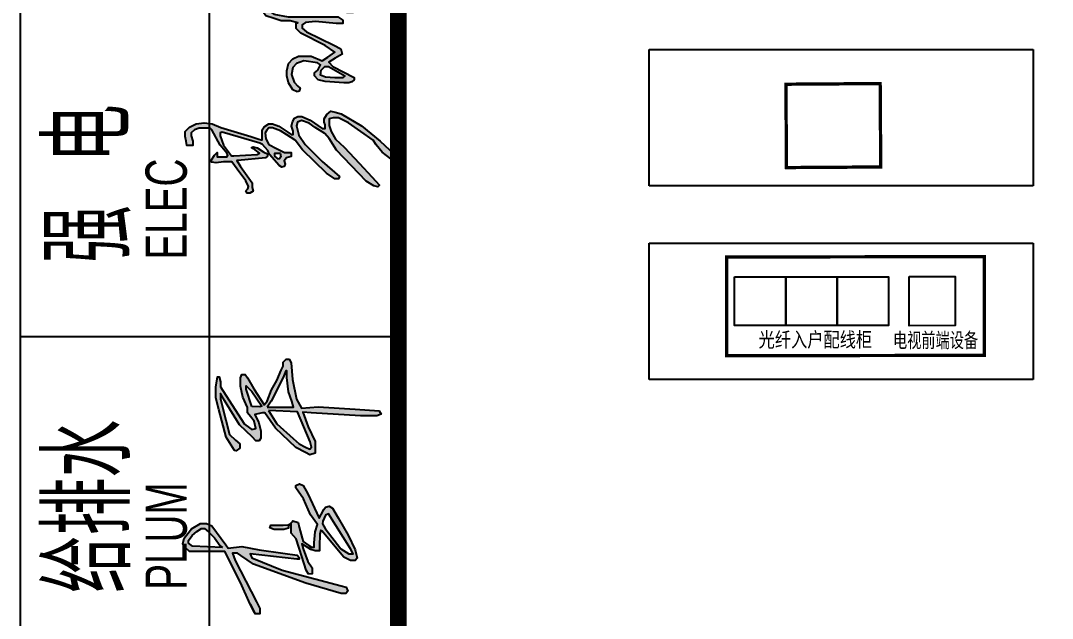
# Model space of a CAD drawing. Extents: x 36524853 to 36525459, y 2743936 to 2747542.
# Drawn here: x 36524897.66 to 36524919.52, y 2745576.15 to 2745588.82 of the extents above; entities that cross this region are included whole.
import ezdxf

# ---------------------------------------------------------------- set-up
doc = ezdxf.new("R2010")
doc.units = 0
doc.header["$LTSCALE"] = 1000
doc.header["$MEASUREMENT"] = 0
doc.linetypes.add('-1F$0$XREF-ARBOR$0$PHANTOM', pattern=[63.5, 31.75, -6.35, 6.35, -6.35, 6.35, -6.35])
for name, color, linetype in [('_0', 7, 'Continuous'), ('A0-11 图框-粗线', 16, 'Continuous'), ('A0-13 图框-细线', 7, 'Continuous'), ('A0-21 图框-不可改文字', 7, 'Continuous'), ('NT图签', 7, 'Continuous'), ('SIG_TEXT', 7, 'Continuous'), ('TK_图框', 7, 'Continuous'), ('WALL', 32, 'Continuous'), ('图层1', 7, 'Continuous'), ('电气规划', 7, 'Continuous')]:
    doc.layers.add(name, color=color, linetype=linetype)
doc.styles.add('SKED-宋体', font='XCSG', dxfattribs={"width": 0.7, "bigfont": 'HZTXT'})
doc.styles.add('黑体', font='simhei.ttf')

# ---------------------------------------------------------------- blocks, each defined once
blk = doc.blocks.new('liping')
at = {"layer": '图层1'}
h = blk.add_hatch(color=256, dxfattribs=at)
h.dxf.hatch_style = 1
h.paths.add_polyline_path([(-45.11, 14.87), (-54.23, 10.91), (-55.26, 10.14), (-58.14, 8.72), (-58.14, 6.9), (-55.94, 6.9), (-53.22, 8.29), (-35.93, 17.12), (-32.9, 18.21), (-32.9, 16.19), (-33.83, 14.83), (-37.51, 9.42), (-45.39, -12.31), (-49.78, -27.06), (-49.78, -29.06), (-48.69, -29.92), (-47.04, -29.19), (-46.47, -27.07), (-43.58, -16.13), (-39.94, -2.42), (-34.79, 10.13), (-33.21, 10.85), (-35.41, -8.62), (-35.41, -9.62), (-34.64, -9.62), (-33.67, -8.69), (-32.88, -2.8), (-31.54, 7.1), (-30.11, 14.35), (-30.76, 20.02), (-29.35, 21.06), (-21.42, 26.88), (-20.51, 29.13), (-20.51, 31.65), (-22.8, 35.33), (-26.62, 38.38), (-28.96, 38.91), (-30.3, 38.33), (-32.17, 36.24), (-32.17, 33.85), (-32.17, 26.74), (-32.17, 21.41)])
h.paths.add_polyline_path([(-30.5, 22.47), (-29.91, 34.95), (-28.66, 36.61), (-27.55, 36.61), (-25.56, 35.1), (-23.79, 33.11), (-22.65, 31.23), (-22.65, 29.94), (-23.94, 28.25), (-26.52, 25.78), (-29.87, 23.42)], flags=16)
h.paths.add_polyline_path([(-26.57, -10.81), (-21.97, -9.61), (-20.02, -9.1), (-19.34, -6.98), (-19.85, -6.66), (-20.62, -5.87), (-21.04, -4.91), (-21.18, -2.91), (-21.18, 0.45), (-21.18, 2.19), (-22.27, 2.73), (-23.03, 0.85), (-23.03, -3.2), (-22.52, -5.08), (-21.4, -5.08), (-20.67, -6.27), (-24.48, -6.27), (-26.91, -8.26), (-34.28, -10.61), (-40.05, -12.45), (-41.61, -13.51), (-41.54, -14.93), (-39.03, -14.93), (-36.35, -13.11), (-31.12, -11.21), (-29.04, -10.71), (-31.41, -14.38), (-31.91, -16.22), (-31.91, -17.99), (-30.14, -17.99), (-24.85, -18.25), (-23.26, -18.59), (-23.63, -18.98), (-34.58, -28.2), (-35.89, -31.04), (-35.89, -32.86), (-34.93, -33.79), (-31.55, -32.86), (-25.32, -30.05), (-18.13, -25.87), (-14.05, -23.49), (-13.28, -22.05), (-13.63, -20.49), (-14.63, -19.91), (-16.73, -18.8), (-18.29, -17.97), (-8.17, -13.12), (-4.59, -11.2), (-3.99, -9.67), (-4.59, -8.2), (-5.68, -8.2), (-10.21, -11.36), (-16.92, -14.3), (-20.91, -17.17), (-24.04, -16.25), (-28.55, -15.89), (-30.33, -15.89), (-30.33, -14.67), (-29.63, -13.63), (-27.99, -11.18)])
h.paths.add_polyline_path([(-20.68, -19.29), (-19.48, -19.46), (-17.01, -20.53), (-16.46, -21.85), (-31.03, -30.97), (-33.17, -32.12), (-33.17, -30.24), (-31.08, -26.96), (-22.59, -20.36)], flags=16)
h.paths.add_polyline_path([(11.15, -8.18), (9.12, -12.16), (8.17, -14.01), (8.84, -16.22), (10.69, -16.22), (13.65, -16.22), (19.89, -13.34), (25.95, -11.14), (25.73, -14.56), (24.4, -35.13), (24.4, -41.93), (25.18, -43.79), (26.5, -42.88), (27.15, -32.95), (28.16, -17.45), (27.68, -10.5), (31.42, -8.43), (39.66, -6.75), (46.52, -6.27), (48.05, -5.33), (48.05, -4.18), (46.78, -2.84), (45.09, -2.84), (43.44, -2.05), (39.2, -0.19), (35.32, 2), (30.6, 3.79), (29, 5.07), (35.76, 9.4), (40.34, 11.96), (41.71, 13), (41.71, 14.31), (40.23, 14.84), (36.85, 14.84), (32.24, 13.97), (27.91, 11.98), (25.69, 11.98), (24.14, 10.71), (22.24, 9.15), (19.17, 8.53), (18.75, 10.23), (19.42, 11.13), (20.98, 13.2), (27.27, 17.28), (36.52, 23.28), (38.61, 23.28), (40.76, 23.81), (40.76, 24.48), (36.38, 25.26), (31.88, 25.26), (27.05, 23.95), (15.46, 20.82), (10.01, 17.39), (9.86, 16.74), (10.93, 15.21), (12.71, 15.21), (14.28, 16.94), (16.58, 19.45), (22.65, 21.04), (31.33, 23.31), (33.75, 23.31), (30.81, 21.51), (20.67, 15.32), (15.47, 9.86), (14.01, 8.52), (14.01, 7.1), (15.15, 6.43), (18.07, 6.43), (21.54, 7.22), (24.94, 8.91), (25.65, 5.68), (25.65, 4.77), (19.25, 0.28)])
h.paths.add_polyline_path([(21.06, -0.3), (26.67, 3.23), (26.08, -8.89), (13.56, -14.09), (11.37, -14.73), (10.45, -14.07), (11.4, -12.21), (12.74, -9.57), (15, -7.05)], flags=16)
h.paths.add_polyline_path([(28, 3.75), (30.61, 2.16), (37.41, -1.33), (41.07, -3.21), (43.14, -4.02), (43.14, -4.45), (40.42, -4.45), (34.43, -5.12), (30.5, -6.57), (28, -7.27)], flags=16)
h.paths.add_polyline_path([(28.43, 6.01), (28.2, 6.84), (28.35, 10.2), (35.52, 12.52), (37, 12.52), (34.52, 10.14)], flags=16)
for points in [[(-57.67, 9.01), (-54.23, 10.91), (-45.11, 14.87), (-32.17, 21.41), (-32.17, 26.74), (-32.17, 33.85), (-32.17, 36.24), (-30.3, 38.33), (-28.96, 38.91), (-26.62, 38.38), (-22.8, 35.33), (-20.51, 31.65), (-20.51, 29.13), (-21.42, 26.88), (-29.35, 21.06), (-30.76, 20.02), (-30.11, 14.35), (-31.54, 7.1), (-32.88, -2.8), (-33.67, -8.69), (-34.64, -9.62), (-35.41, -9.62), (-35.41, -8.62), (-33.21, 10.85), (-34.79, 10.13), (-39.94, -2.42), (-43.58, -16.13), (-46.47, -27.07), (-47.04, -29.19), (-48.69, -29.92), (-49.78, -29.06), (-49.78, -27.06), (-45.39, -12.31), (-37.51, 9.42), (-33.83, 14.83), (-32.9, 16.19), (-32.9, 18.21), (-35.93, 17.12), (-53.22, 8.29), (-55.94, 6.9), (-58.14, 6.9), (-58.14, 8.72), (-55.26, 10.14), (-54.23, 10.91)], [(-30.5, 22.47), (-29.91, 34.95), (-28.66, 36.61), (-27.55, 36.61), (-25.56, 35.1), (-23.79, 33.11), (-22.65, 31.23), (-22.65, 29.94), (-23.94, 28.25), (-26.52, 25.78), (-29.87, 23.42), (-30.5, 22.47)], [(10.01, 17.39), (15.46, 20.82), (27.05, 23.95), (31.88, 25.26), (36.38, 25.26), (40.76, 24.48), (40.76, 23.81), (38.61, 23.28), (36.52, 23.28), (27.27, 17.28), (20.98, 13.2), (19.42, 11.13), (18.75, 10.23), (19.17, 8.53), (22.24, 9.15), (24.14, 10.71), (25.69, 11.98), (27.91, 11.98), (32.24, 13.97), (36.85, 14.84), (40.23, 14.84), (41.71, 14.31), (41.71, 13), (40.34, 11.96), (35.76, 9.4), (29, 5.07), (30.6, 3.79), (35.32, 2), (39.2, -0.19), (43.44, -2.05), (45.09, -2.84), (46.78, -2.84), (48.05, -4.18), (48.05, -5.33), (46.52, -6.27), (39.66, -6.75), (31.42, -8.43), (27.68, -10.5), (28.16, -17.45), (27.15, -32.95), (26.5, -42.88), (25.18, -43.79), (24.4, -41.93), (24.4, -35.13), (25.73, -14.56), (25.95, -11.14), (19.89, -13.34), (13.65, -16.22), (10.69, -16.22), (8.84, -16.22), (8.17, -14.01), (9.12, -12.16), (11.15, -8.18), (19.25, 0.28), (25.65, 4.77), (25.65, 5.68), (24.94, 8.91), (21.54, 7.22), (18.07, 6.43), (15.15, 6.43), (14.01, 7.1), (14.01, 8.52), (15.47, 9.86), (20.67, 15.32), (30.81, 21.51), (33.75, 23.31), (33.75, 23.31), (31.33, 23.31), (22.65, 21.04), (16.58, 19.45), (14.28, 16.94), (12.71, 15.21), (10.93, 15.21), (9.86, 16.74), (10.01, 17.39)], [(28.35, 10.2), (35.52, 12.52), (37, 12.52), (37, 12.52), (34.52, 10.14), (28.43, 6.01), (28.2, 6.84), (28.35, 10.2)], [(-41.61, -13.51), (-40.05, -12.45), (-34.28, -10.61), (-26.91, -8.26), (-24.48, -6.27), (-20.67, -6.27), (-21.4, -5.08), (-22.52, -5.08), (-23.03, -3.2), (-23.03, 0.85), (-22.27, 2.73), (-21.18, 2.19), (-21.18, 0.45), (-21.18, -2.91), (-21.04, -4.91), (-20.62, -5.87), (-19.85, -6.66), (-19.34, -6.98), (-20.02, -9.1), (-21.97, -9.61), (-26.57, -10.81), (-27.99, -11.18), (-29.63, -13.63), (-30.33, -14.67), (-30.33, -15.89), (-28.55, -15.89), (-24.04, -16.25), (-20.91, -17.17), (-16.92, -14.3), (-10.21, -11.36), (-5.68, -8.2), (-4.59, -8.2), (-3.99, -9.67), (-4.59, -11.2), (-8.17, -13.12), (-18.29, -17.97), (-16.73, -18.8), (-14.63, -19.91), (-13.63, -20.49), (-13.28, -22.05), (-14.05, -23.49), (-18.13, -25.87), (-25.32, -30.05), (-31.55, -32.86), (-34.93, -33.79), (-35.89, -32.86), (-35.89, -31.04), (-34.58, -28.2), (-23.63, -18.98), (-23.26, -18.59), (-24.85, -18.25), (-30.14, -17.99), (-31.91, -17.99), (-31.91, -16.22), (-31.41, -14.38), (-29.04, -10.71), (-31.12, -11.21), (-36.35, -13.11), (-39.03, -14.93), (-41.54, -14.93), (-41.61, -13.51)], [(26.67, 3.23), (21.06, -0.3), (15, -7.05), (12.74, -9.57), (11.4, -12.21), (10.45, -14.07), (11.37, -14.73), (13.56, -14.09), (26.08, -8.89), (26.67, 3.23)], [(28, 3.75), (28, -7.27), (30.5, -6.57), (34.43, -5.12), (40.42, -4.45), (43.14, -4.45), (43.14, -4.02), (41.07, -3.21), (37.41, -1.33), (30.61, 2.16), (28, 3.75)], [(-20.68, -19.29), (-22.59, -20.36), (-31.08, -26.96), (-33.17, -30.24), (-33.17, -32.12), (-31.03, -30.97), (-16.46, -21.85), (-17.01, -20.53), (-19.48, -19.46), (-20.68, -19.29)]]:
    blk.add_lwpolyline(points, close=True, dxfattribs=at)
blk = doc.blocks.new('huang')
at = {"layer": '图层1'}
h = blk.add_hatch(color=256, dxfattribs=at)
h.dxf.hatch_style = 1
h.paths.add_polyline_path([(-41.59, 13.8), (-43.15, 12.65), (-45.61, 10.83), (-46.78, 10.32), (-47.24, 10.48), (-47.68, 10.89), (-48.13, 10.59), (-48.13, 10.06), (-47.77, 9.33), (-47, 9.55), (-46.01, 9.55), (-42.61, 12), (-41.37, 12.77), (-41.34, 12.52), (-40.76, 6.74), (-40.42, 6.33), (-39.94, 6.33), (-39.61, 7.11), (-38.67, 8.52), (-38.51, 9.3), (-38.66, 9.67), (-38.87, 9.43), (-39.09, 8.9), (-39.81, 8), (-40.09, 8.52), (-40.34, 13.35), (-40.34, 13.83), (-38.13, 15.53), (-36.18, 16.2), (-35.58, 16.2), (-35.4, 15.81), (-37.7, 7.95), (-37.99, 7.38), (-39.29, 6.28), (-40.07, 5.94), (-42.36, 3.94), (-42.76, 3.34), (-42.59, 2.86), (-42.12, 2.65), (-41.44, 2.86), (-40.8, 2.37), (-40.51, 1.38), (-39.7, 1.38), (-39.7, 2.78), (-38.83, 4.5), (-38.01, 6.1), (-36.85, 6.66), (-35.54, 6.83), (-35.03, 6.45), (-34.55, 6.09), (-34.55, 5.27), (-35.14, 3.66), (-36.02, 2.28), (-37.1, 0.59), (-39.1, -0.98), (-44.01, -5.93), (-45.17, -7.69), (-45.17, -8.48), (-44.7, -8.69), (-41.52, -5.08), (-37.97, -1.51), (-36.03, -0.18), (-34.09, 0.28), (-33.31, 0.12), (-32.99, -0.75), (-33.58, -2.31), (-34.43, -3.61), (-35.71, -5.59), (-36.76, -6.52), (-39.19, -8.04), (-45.67, -14.23), (-46.6, -15.86), (-46.87, -16.64), (-46.49, -16.99), (-44.72, -15.44), (-41.97, -12.84), (-38.56, -9.61), (-36.9, -7.83), (-35.28, -6.95), (-34.07, -6.54), (-33.38, -6.54), (-32.66, -6.54), (-32.42, -7.32), (-32.42, -8.44), (-33.5, -10.54), (-37.1, -15.71), (-38.08, -16.29), (-39.62, -17.59), (-41.03, -19.4), (-41.26, -20.19), (-41.26, -20.71), (-40.86, -20.99), (-37.28, -17.12), (-34.12, -13.24), (-31.6, -9.03), (-31.29, -7.78), (-31.06, -6.85), (-31.71, -6.01), (-32.65, -5.49), (-33.31, -5.49), (-33.87, -5.66), (-34.66, -5.66), (-34.66, -5.46), (-34.66, -5.09), (-32.91, -2.52), (-32.15, -0.79), (-32.15, 0.01), (-32.53, 0.72), (-33.29, 1.16), (-34.16, 1.34), (-35.19, 1), (-35.89, 1), (-35.89, 1.41), (-35.4, 2.13), (-34.18, 3.95), (-33.66, 5.28), (-33.66, 6.08), (-34.31, 7.02), (-34.96, 7.46), (-35.63, 7.46), (-37.01, 7.46), (-37.01, 7.65), (-36.86, 8.15), (-36.34, 9.85), (-34.44, 16.09), (-33.71, 17.9), (-33.45, 19.58), (-33.71, 21.22), (-34.39, 22.58), (-35.31, 23.53), (-36.35, 23.53), (-37.28, 23.34), (-38.19, 23.16), (-38.19, 22.43), (-38.19, 21.93), (-37.29, 21.93), (-36.19, 22.27), (-35.54, 22.27), (-34.95, 21.6), (-34.62, 20.6), (-34.62, 19.19), (-34.62, 18.31), (-34.95, 17.97), (-38.11, 16.25), (-39.82, 14.83), (-40.22, 14.61), (-40.57, 14.86), (-40.57, 15.85), (-40.57, 16.86), (-39.68, 16.86), (-40.23, 17.41), (-41.18, 18), (-41.67, 18), (-41.84, 17.08), (-41.59, 15.53)])
h.paths.add_polyline_path([(-40.45, 4.83), (-39.82, 4.83), (-39.82, 4.41), (-39.82, 3.69), (-40.6, 3.55), (-41.01, 3.83), (-41.05, 4.06)], flags=16)
h.paths.add_polyline_path([(-21.93, 1.05), (-21.13, 0.31), (-20.57, -1.24), (-20.94, -4.09), (-21.37, -4.69), (-22.48, -4.15), (-23.03, -3.45), (-23.69, -3.45), (-24.52, -4.2), (-24.83, -5.67), (-25.13, -9.56), (-25.13, -10.59), (-24.96, -11.27), (-24.5, -11.72), (-24.04, -11.72), (-21.72, -7.3), (-20.82, -6.44), (-20.02, -7.74), (-19.12, -9.21), (-18.03, -8.93), (-17.31, -7.46), (-14.51, -1.8), (-13.71, -0.85), (-13.04, -0.85), (-12.53, -1.55), (-12.37, -3.66), (-12.79, -7.96), (-12.79, -9.37), (-12.06, -9.37), (-11.33, -8.32), (-11.33, -2.07), (-11.33, 2.04), (-10.81, 4.99), (-10.17, 5.9), (-9.02, 5.71), (-7.36, 4.74), (-6.57, 3.81), (-6.27, 1.63), (-6.27, -1.26), (-6.63, -4.15), (-7.17, -6.26), (-7.78, -6.55), (-8.25, -6.19), (-8.57, -5.01), (-8.57, -3.47), (-8.57, -2.14), (-9.11, -1.65), (-9.57, -1.65), (-10.02, -1.9), (-10.18, -2.7), (-9.94, -5.61), (-10.44, -10.1), (-10.44, -11.48), (-9.99, -12.04), (-8.86, -12.28), (-8.14, -11.96), (-6.63, -10.84), (-3.85, -6.88), (-3.25, -6.54), (-2.11, -7.63), (-1.32, -9), (-0.65, -9.38), (0.46, -9.54), (1.34, -9.21), (2.17, -8.89), (6.16, -4.68), (7.23, -3.32), (7.49, -2.39), (7.71, -1.63), (8.51, -0.3), (9.63, 1.57), (10.29, 1.57), (10.29, 1.09), (9.35, -2.01), (8.38, -4.46), (8.38, -4.92), (8.38, -5.39), (9.48, -5.39), (12.23, -2.96), (14.26, -5.74), (20.46, -11.51), (22.21, -13.14), (23.57, -13.76), (24.31, -13.76), (24.93, -12.96), (24.93, -11.57), (24.07, -9), (22.95, -5.69), (21.38, -1.05), (24.61, 1.12), (26.56, 2.44), (28.24, 2.44), (28.07, 1.59), (27.69, -0.36), (27.69, -1.42), (27.69, -2.19), (30.38, -3.35), (35.32, -4.18), (36.63, -4.18), (36.63, -4.74), (35.77, -6.16), (30.23, -9.86), (28.48, -10.66), (26.88, -10.66), (25.7, -9.92), (25.14, -9.56), (25.14, -10.12), (26.15, -11.25), (28.25, -11.25), (31.27, -10.36), (34.76, -8.2), (37.34, -5.66), (37.96, -4.47), (37.63, -3.73), (35.89, -2.79), (33.76, -2.79), (31.33, -2.34), (29.64, -1.6), (28.78, -0.92), (28.78, 0.17), (29.34, 1.8), (29.34, 2.92), (28.72, 3.58), (27.62, 3.58), (25.43, 2.95), (23.18, 1.36), (20.91, -0.23), (20.6, 2.34), (20.22, 5.6), (20.54, 8.64), (20.96, 9.89), (25.52, 13.26), (25.96, 14), (25.96, 14.53), (25.34, 14.53), (23.77, 14.53), (20.9, 12.67), (19.71, 10.67), (18.71, 9.44), (14.56, 4.38), (13.91, 2.99), (14.27, 0.74), (12.76, -0.03), (11.75, -1.18), (11.75, -1.98), (9.88, -3.19), (9.88, -2.81), (11.96, 2.05), (11.45, 3.2), (10.68, 3.2), (10.3, 2.64), (9.53, 2.64), (9.53, 3.41), (11.33, 7.22), (11.33, 8.7), (10.98, 10.09), (9.14, 11.1), (7.19, 11.1), (6.39, 10.45), (6.39, 9.68), (7.43, 9.15), (8.01, 2.87), (8.01, 1.71), (6.11, -1.04), (6.45, -1.88), (3.86, -5.1), (1.43, -8.12), (0.16, -8.44), (-0.7, -8.06), (-1.74, -6.43), (-3.25, -5.04), (-4.1, -5.42), (-7.66, -10.39), (-8.66, -10.96), (-9.26, -10.96), (-9.26, -9.18), (-8.9, -7.29), (-8.31, -7.29), (-8.31, -7.97), (-7.57, -7.97), (-6.59, -6.96), (-5.5, -3.26), (-5.02, -0.12), (-5.02, 2.48), (-5.64, 4.43), (-6.43, 5.78), (-7.97, 6.72), (-9.15, 7.16), (-10.47, 7.16), (-11.18, 6.71), (-11.72, 4.98), (-12.19, 3.52), (-12.19, 1.64), (-12.63, 0.01), (-12.63, 0.35), (-13.8, 0.35), (-14.8, -0.6), (-17.38, -5.69), (-18.77, -7.68), (-19.79, -6.22), (-20.58, -5.08), (-19.6, -2.74), (-19.6, -0.15), (-20.1, 1.09), (-21.11, 1.96), (-22.66, 2.3), (-23.67, 2.3), (-25.17, 1.96), (-26.57, 1.06), (-27.04, 0.14), (-26.91, -0.29), (-26.28, -0.45), (-25.8, 0.02), (-24.99, 0.8), (-23.38, 1.34)])
h.paths.add_polyline_path([(-23.53, -4.68), (-22.52, -4.88), (-21.74, -5.63), (-21.74, -6.35), (-23.65, -9.78), (-24.11, -9.3), (-24.11, -7.72), (-23.94, -5.73)], flags=16)
h.paths.add_polyline_path([(8.74, 3.75), (8.39, 9.07), (9.5, 9.33), (10.14, 8.46), (10.14, 7.45), (9, 3.75)], flags=16)
h.paths.add_polyline_path([(13.06, -2.46), (13.45, -1.8), (14.57, -1.14), (15.55, -0.84), (16.13, -0.58), (16.34, 0.4), (17.09, 0.61), (17.94, 0.61), (18.37, 0.06), (18.37, -0.81), (18.1, -1.85), (16.16, -4.23), (15.72, -4.77), (15.72, -5.46), (16.02, -5.78), (16.59, -5.43), (18.51, -3.79), (20.31, -1.7), (20.63, -1.7), (21.1, -3.2), (23.56, -11.17), (23.56, -11.88), (23.23, -12.19), (22.17, -11.78), (15.29, -5.76), (13.27, -3.35)], flags=16)
h.paths.add_polyline_path([(15.35, 2.9), (15.83, 4.09), (19.16, 8.21), (19.16, 6.35), (19.4, 2.78), (20.19, 0.4), (19.91, -1.01), (19.4, -1.33), (19.12, -0.99), (19.12, -0.14), (19.12, 0.6), (18.21, 1.37), (17.55, 1.37), (16.76, 1.37), (15.35, 1.17)], flags=16)
h.paths.add_polyline_path([(22.12, 11.91), (22.45, 12.82), (23.18, 13.3), (23.94, 13.09), (22.74, 12.47)], flags=16)
h.paths.add_polyline_path([(33.75, 19.5), (32.99, 19.85), (32.18, 19.71), (32.18, 18.36), (34.12, 16.78), (35.97, 15.27), (35.97, 15.74), (35.97, 16.37), (34.77, 17.7)])
for points in [[(-47.68, 10.89), (-47.24, 10.48), (-46.78, 10.32), (-45.61, 10.83), (-43.15, 12.65), (-41.59, 13.8), (-41.59, 15.53), (-41.84, 17.08), (-41.67, 18), (-41.18, 18), (-40.23, 17.41), (-39.68, 16.86), (-40.57, 16.86), (-40.57, 15.85), (-40.57, 14.86), (-40.22, 14.61), (-39.82, 14.83), (-38.11, 16.25), (-34.95, 17.97), (-34.62, 18.31), (-34.62, 19.19), (-34.62, 20.6), (-34.95, 21.6), (-35.54, 22.27), (-36.19, 22.27), (-37.29, 21.93), (-38.19, 21.93), (-38.19, 22.43), (-38.19, 23.16), (-37.28, 23.34), (-36.35, 23.53), (-35.31, 23.53), (-34.39, 22.58), (-33.71, 21.22), (-33.45, 19.58), (-33.71, 17.9), (-34.44, 16.09), (-36.34, 9.85), (-36.86, 8.15), (-37.01, 7.65), (-37.01, 7.46), (-35.63, 7.46), (-34.96, 7.46), (-34.31, 7.02), (-33.66, 6.08), (-33.66, 5.28), (-34.18, 3.95), (-35.4, 2.13), (-35.89, 1.41), (-35.89, 1), (-35.19, 1), (-34.16, 1.34), (-33.29, 1.16), (-32.53, 0.72), (-32.15, 0.01), (-32.15, -0.79), (-32.91, -2.52), (-34.66, -5.09), (-34.66, -5.46), (-34.66, -5.66), (-33.87, -5.66), (-33.31, -5.49), (-32.65, -5.49), (-31.71, -6.01), (-31.06, -6.85), (-31.29, -7.78), (-31.6, -9.03), (-34.12, -13.24), (-37.28, -17.12), (-40.86, -20.99), (-41.26, -20.71), (-41.26, -20.19), (-41.03, -19.4), (-39.62, -17.59), (-38.08, -16.29), (-37.1, -15.71), (-33.5, -10.54), (-32.42, -8.44), (-32.42, -7.32), (-32.66, -6.54), (-33.38, -6.54), (-34.07, -6.54), (-35.28, -6.95), (-36.9, -7.83), (-38.56, -9.61), (-41.97, -12.84), (-44.72, -15.44), (-46.49, -16.99), (-46.87, -16.64), (-46.6, -15.86), (-45.67, -14.23), (-39.19, -8.04), (-36.76, -6.52), (-35.71, -5.59), (-34.43, -3.61), (-33.58, -2.31), (-32.99, -0.75), (-33.31, 0.12), (-34.09, 0.28), (-36.03, -0.18), (-37.97, -1.51), (-41.52, -5.08), (-44.7, -8.69), (-45.17, -8.48), (-45.17, -7.69), (-44.01, -5.93), (-39.1, -0.98), (-37.1, 0.59), (-36.02, 2.28), (-35.14, 3.66), (-34.55, 5.27), (-34.55, 6.09), (-35.03, 6.45), (-35.54, 6.83), (-36.85, 6.66), (-38.01, 6.1), (-38.83, 4.5), (-39.7, 2.78), (-39.7, 1.38), (-40.51, 1.38), (-40.8, 2.37), (-41.44, 2.86), (-42.12, 2.65), (-42.59, 2.86), (-42.76, 3.34), (-42.36, 3.94), (-40.07, 5.94), (-39.29, 6.28), (-37.99, 7.38), (-37.7, 7.95), (-35.4, 15.81), (-35.58, 16.2), (-36.18, 16.2), (-38.13, 15.53), (-40.34, 13.83), (-40.34, 13.35), (-40.09, 8.52), (-39.81, 8), (-39.09, 8.9), (-38.87, 9.43), (-38.66, 9.67), (-38.51, 9.3), (-38.67, 8.52), (-39.61, 7.11), (-39.94, 6.33), (-40.42, 6.33), (-40.76, 6.74), (-41.34, 12.52), (-41.37, 12.77), (-42.61, 12), (-46.01, 9.55), (-47, 9.55), (-47.77, 9.33), (-48.13, 10.06), (-48.13, 10.59), (-47.68, 10.89)], [(32.18, 19.71), (32.18, 18.36), (34.12, 16.78), (35.97, 15.27), (35.97, 15.74), (35.97, 16.37), (34.77, 17.7), (33.75, 19.5), (32.99, 19.85), (32.18, 19.71)], [(-27.04, 0.14), (-26.57, 1.06), (-25.17, 1.96), (-23.67, 2.3), (-22.66, 2.3), (-21.11, 1.96), (-20.1, 1.09), (-19.6, -0.15), (-19.6, -2.74), (-20.58, -5.08), (-19.79, -6.22), (-18.77, -7.68), (-17.38, -5.69), (-14.8, -0.6), (-13.8, 0.35), (-12.63, 0.35), (-12.63, 0.01), (-12.19, 1.64), (-12.19, 3.52), (-11.72, 4.98), (-11.18, 6.71), (-10.47, 7.16), (-9.15, 7.16), (-7.97, 6.72), (-6.43, 5.78), (-5.64, 4.43), (-5.02, 2.48), (-5.02, -0.12), (-5.5, -3.26), (-6.59, -6.96), (-7.57, -7.97), (-8.31, -7.97), (-8.31, -7.29), (-8.9, -7.29), (-9.26, -9.18), (-9.26, -10.96), (-8.66, -10.96), (-7.66, -10.39), (-4.1, -5.42), (-3.25, -5.04), (-1.74, -6.43), (-0.7, -8.06), (0.16, -8.44), (1.43, -8.12), (3.86, -5.1), (6.45, -1.88), (6.11, -1.04), (8.01, 1.71), (8.01, 2.87), (7.43, 9.15), (6.39, 9.68), (6.39, 10.45), (7.19, 11.1), (9.14, 11.1), (10.98, 10.09), (11.33, 8.7), (11.33, 7.22), (9.53, 3.41), (9.53, 2.64), (10.3, 2.64), (10.68, 3.2), (11.45, 3.2), (11.96, 2.05), (9.88, -2.81), (9.88, -3.19), (11.75, -1.98), (11.75, -1.18), (12.76, -0.03), (14.27, 0.74), (13.91, 2.99), (14.56, 4.38), (18.71, 9.44), (19.71, 10.67), (20.9, 12.67), (23.77, 14.53), (25.34, 14.53), (25.96, 14.53), (25.96, 14), (25.52, 13.26), (20.96, 9.89), (20.54, 8.64), (20.22, 5.6), (20.6, 2.34), (20.91, -0.23), (23.18, 1.36), (25.43, 2.95), (27.62, 3.58), (28.72, 3.58), (29.34, 2.92), (29.34, 1.8), (28.78, 0.17), (28.78, -0.92), (29.64, -1.6), (31.33, -2.34), (33.76, -2.79), (35.89, -2.79), (37.63, -3.73), (37.96, -4.47), (37.34, -5.66), (34.76, -8.2), (31.27, -10.36), (28.25, -11.25), (26.15, -11.25), (25.14, -10.12), (25.14, -9.56), (25.7, -9.92), (26.88, -10.66), (28.48, -10.66), (30.23, -9.86), (35.77, -6.16), (36.63, -4.74), (36.63, -4.18), (35.32, -4.18), (30.38, -3.35), (27.69, -2.19), (27.69, -1.42), (27.69, -0.36), (28.07, 1.59), (28.24, 2.44), (26.56, 2.44), (24.61, 1.12), (21.38, -1.05), (22.95, -5.69), (24.07, -9), (24.93, -11.57), (24.93, -12.96), (24.31, -13.76), (23.57, -13.76), (22.21, -13.14), (20.46, -11.51), (14.26, -5.74), (12.23, -2.96), (9.48, -5.39), (8.38, -5.39), (8.38, -4.92), (8.38, -4.46), (9.35, -2.01), (10.29, 1.09), (10.29, 1.57), (9.63, 1.57), (8.51, -0.3), (7.71, -1.63), (7.49, -2.39), (7.23, -3.32), (6.16, -4.68), (2.17, -8.89), (1.34, -9.21), (0.46, -9.54), (-0.65, -9.38), (-1.32, -9), (-2.11, -7.63), (-3.25, -6.54), (-3.85, -6.88), (-6.63, -10.84), (-8.14, -11.96), (-8.86, -12.28), (-9.99, -12.04), (-10.44, -11.48), (-10.44, -10.1), (-9.94, -5.61), (-10.18, -2.7), (-10.02, -1.9), (-9.57, -1.65), (-9.11, -1.65), (-8.57, -2.14), (-8.57, -3.47), (-8.57, -5.01), (-8.25, -6.19), (-7.78, -6.55), (-7.17, -6.26), (-6.63, -4.15), (-6.27, -1.26), (-6.27, 1.63), (-6.57, 3.81), (-7.36, 4.74), (-9.02, 5.71), (-10.17, 5.9), (-10.81, 4.99), (-11.33, 2.04), (-11.33, -2.07), (-11.33, -8.32), (-12.06, -9.37), (-12.79, -9.37), (-12.79, -7.96), (-12.37, -3.66), (-12.53, -1.55), (-13.04, -0.85), (-13.71, -0.85), (-14.51, -1.8), (-17.31, -7.46), (-18.03, -8.93), (-19.12, -9.21), (-20.02, -7.74), (-20.82, -6.44), (-21.72, -7.3), (-24.04, -11.72), (-24.5, -11.72), (-24.96, -11.27), (-25.13, -10.59), (-25.13, -9.56), (-24.83, -5.67), (-24.52, -4.2), (-23.69, -3.45), (-23.03, -3.45), (-22.48, -4.15), (-21.37, -4.69), (-20.94, -4.09), (-20.57, -1.24), (-21.13, 0.31), (-21.93, 1.05), (-23.38, 1.34), (-24.99, 0.8), (-25.8, 0.02), (-26.28, -0.45), (-26.91, -0.29), (-27.04, 0.14)], [(22.12, 11.91), (22.45, 12.82), (23.18, 13.3), (23.94, 13.09), (22.74, 12.47), (22.12, 11.91)], [(8.39, 9.07), (9.5, 9.33), (10.14, 8.46), (10.14, 7.45), (9, 3.75), (8.74, 3.75), (8.39, 9.07)], [(15.35, 1.17), (15.35, 2.9), (15.83, 4.09), (19.16, 8.21), (19.16, 6.35), (19.4, 2.78), (20.19, 0.4), (19.91, -1.01), (19.4, -1.33), (19.12, -0.99), (19.12, -0.14), (19.12, 0.6), (18.21, 1.37), (17.55, 1.37), (16.76, 1.37), (15.35, 1.17)], [(-41.05, 4.06), (-40.45, 4.83), (-39.82, 4.83), (-39.82, 4.41), (-39.82, 3.69), (-40.6, 3.55), (-41.01, 3.83), (-41.05, 4.06)], [(16.13, -0.58), (16.34, 0.4), (17.09, 0.61), (17.94, 0.61), (18.37, 0.06), (18.37, -0.81), (18.1, -1.85), (16.16, -4.23), (15.72, -4.77), (15.72, -5.46), (16.02, -5.78), (16.59, -5.43), (18.51, -3.79), (20.31, -1.7), (20.63, -1.7), (21.1, -3.2), (23.56, -11.17), (23.56, -11.88), (23.23, -12.19), (22.17, -11.78), (15.29, -5.76), (13.27, -3.35), (13.06, -2.46), (13.45, -1.8), (14.57, -1.14), (15.55, -0.84), (16.13, -0.58)], [(-23.94, -5.73), (-23.53, -4.68), (-22.52, -4.88), (-21.74, -5.63), (-21.74, -6.35), (-23.65, -9.78), (-24.11, -9.3), (-24.11, -7.72), (-23.94, -5.73)]]:
    blk.add_lwpolyline(points, close=True, dxfattribs=at)
blk = doc.blocks.new('240722会签栏')
at = {"layer": 'A0-13 图框-细线'}
for p, q in [((215351.8, 285422.9), (215351.8, 302222.9)), ((216152, 286822.9), (216152, 302222.9)), ((215351.8, 293822.9), (216951.8, 293822.9))]:
    blk.add_line(p, q, dxfattribs=at)
at = {"layer": 'NT图签', "rotation": 90}
for name, p, xscale, yscale, zscale in [('huang', (216526.7, 295408.9), 20.31746031728089, 20.31746031728089, 20.31746031728089), ('liping', (216434.8, 293238.2), 10.15873015864045, 10.15873015864045, 10.15873015864045)]:
    blk.add_blockref(name, p, dxfattribs=dict(at, xscale=xscale, yscale=yscale, zscale=zscale))
at = {"layer": 'A0-21 图框-不可改文字', "style": 'SKED-宋体', "width": 0.7}
for s, height, p in [('强  电', 350, (215814.8, 294134.9)), ('ELEC', 175, (216055.9, 294149.1)), ('给排水', 350, (215814.8, 292734.9)), ('PLUM', 175, (216055.9, 292749.1))]:
    blk.add_text(s, height=height, rotation=90, dxfattribs=at).set_placement(p)
blk = doc.blocks.new('A$C6202001D')
at = {"layer": 'A0-11 图框-粗线', "const_width": 70}
blk.add_lwpolyline([(58400, 41000), (2500, 41000), (2500, 1000), (58400, 1000)], close=True, dxfattribs=at)
at = {"layer": 'TK_图框'}
blk.add_blockref('240722会签栏', (-214451.8, -261222.9), dxfattribs=at)
blk = doc.blocks.new('弱电2')
for points in [[(-7420.579, 793211.29), (-7419.606, 793211.29), (-7419.606, 793210.37), (-7420.579, 793210.37)], [(-7419.606, 793211.29), (-7418.634, 793211.29), (-7418.634, 793210.37), (-7419.606, 793210.37)], [(-7418.634, 793211.29), (-7417.662, 793211.29), (-7417.662, 793210.37), (-7418.634, 793210.37)]]:
    blk.add_lwpolyline(points, close=True)
at = {"layer": 'SIG_TEXT'}
blk.add_lwpolyline([(-7417.273, 793211.292), (-7416.405, 793211.292), (-7416.405, 793210.364), (-7417.273, 793210.364)], close=True, dxfattribs=at)
at = {"layer": 'WALL', "color": 4, "const_width": 0.0625}
blk.add_lwpolyline([(-7420.726, 793211.668), (-7415.851, 793211.668), (-7415.851, 793209.8), (-7420.726, 793209.8)], close=True, dxfattribs=at)
at = {"layer": 'SIG_TEXT', "style": '黑体'}
for s, width, p in [('光纤入户配线柜', 0.8, (-7420.122, 793209.961)), ('电视前端设备', 0.7, (-7417.58, 793209.949))]:
    blk.add_text(s, height=0.2812, dxfattribs=dict(at, width=width)).set_placement(p)

msp = doc.modelspace()

# ---------------------------------------------------------------- linework, layer by layer
at = {"color": 4, "const_width": 0.07}
msp.add_lwpolyline([(36524913.874, 2745587.472), (36524915.871, 2745587.486), (36524915.883, 2745585.718), (36524913.886, 2745585.705)], close=True, dxfattribs=at)
at = {"layer": '_0', "linetype": '-1F$0$XREF-ARBOR$0$PHANTOM'}
for points in [[(36524910.98, 2745588.206), (36524919.111, 2745588.206), (36524919.111, 2745585.317), (36524910.98, 2745585.317)], [(36524910.98, 2745584.1), (36524919.111, 2745584.1), (36524919.111, 2745581.211), (36524910.98, 2745581.211)]]:
    msp.add_lwpolyline(points, close=True, dxfattribs=at)

# ---------------------------------------------------------------- block references
at = {"xscale": 0.005, "yscale": 0.005, "zscale": 0.005}
msp.add_blockref('A$C6202001D', (36524893.161, 2745419.125), dxfattribs=at)
at = {"layer": '电气规划', "xscale": 1.120000000000002, "yscale": 1.120000000000002, "zscale": 1.120000000000002, "rotation": 0.051966625896705}
msp.add_blockref('弱电2', (36534029.593, 1857194.646), dxfattribs=at)

doc.saveas('drawing.dxf')
